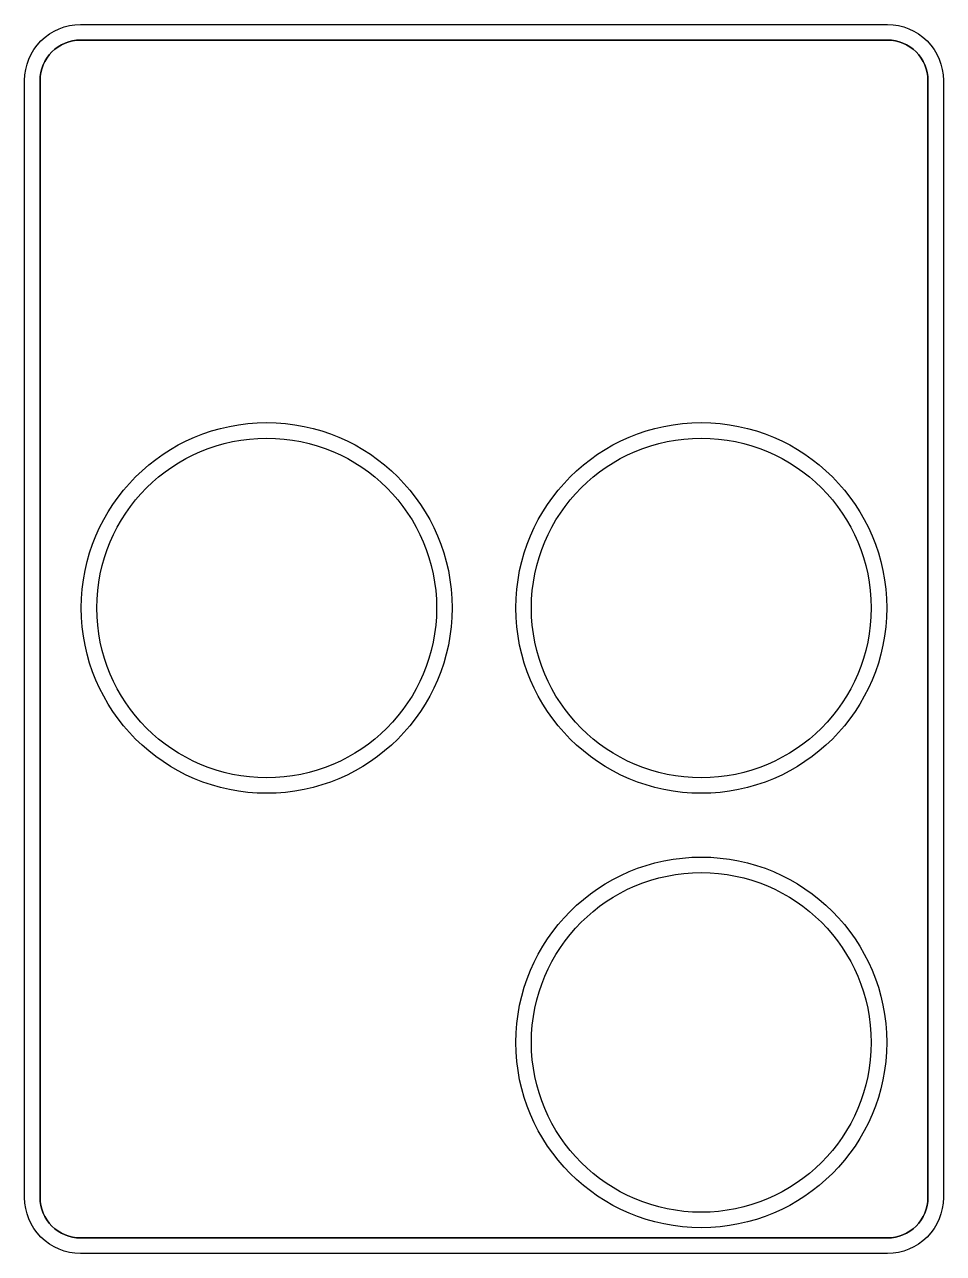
# Model space of a CAD drawing. Header units: millimetres. Extents: x -28.8 to 0.8, y -38.8 to 0.8.
import ezdxf

# ---------------------------------------------------------------- set-up
doc = ezdxf.new("R2010")
doc.units = ezdxf.units.MM
doc.layers.get('0').update_dxf_attribs({"linetype": 'CONTINUOUS'})

msp = doc.modelspace()

# ---------------------------------------------------------------- linework, layer by layer
for points in [[(-27, -38.8, -0.414214), (-28.8, -37), (-28.8, -1, -0.414214), (-27, 0.8), (-1, 0.8, -0.414214), (0.8, -1), (0.8, -37, -0.414214), (-1, -38.8)], [(-1, 0.3, -0.414214), (0.3, -1), (0.3, -37, -0.414214), (-1, -38.3), (-27, -38.3, -0.414214), (-28.3, -37), (-28.3, -1, -0.414214), (-27, 0.3)], [(0.3, -37), (0.3, -1, 0.414214), (-1, 0.3), (-27, 0.3, 0.414214), (-28.3, -1), (-28.3, -37, 0.414214), (-27, -38.3), (-1, -38.3, 0.414214)]]:
    msp.add_lwpolyline(points, format="xyb", close=True)
for centre, radius in [((-21, -18), 5.973), ((-7, -18), 5.973), ((-21, -18), 5.473), ((-7, -18), 5.473), ((-7, -32), 5.973), ((-7, -32), 5.473)]:
    msp.add_circle(centre, radius)

doc.saveas('drawing.dxf')
